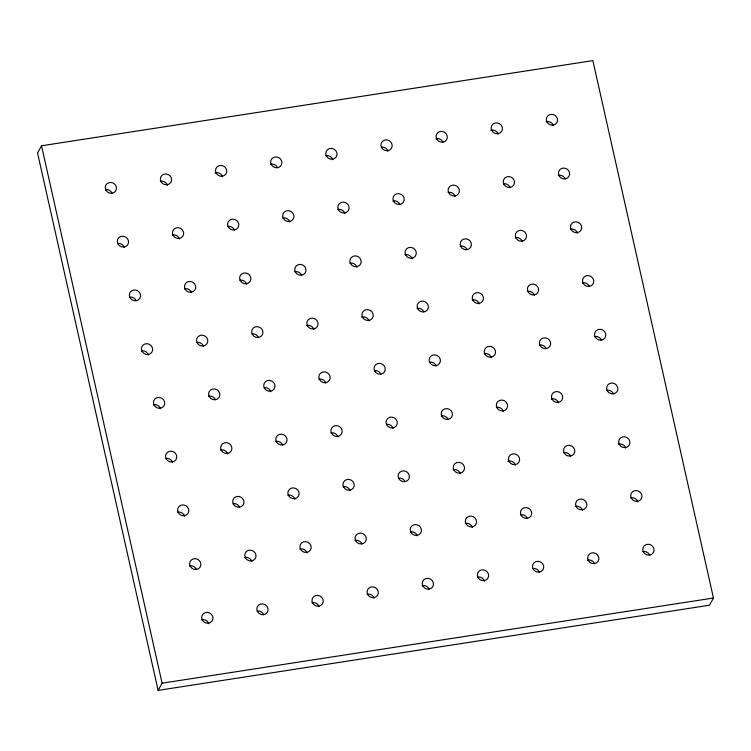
<?xml version="1.0" encoding="UTF-8"?>
<svg xmlns="http://www.w3.org/2000/svg" width="751" height="751" viewBox="0 0 751 751"><rect width="100%" height="100%" fill="white"/><g stroke="black" fill="none" stroke-linecap="round" stroke-linejoin="round"><path stroke-width="1.13" d="M41.521 145.778L37.55 152.969L158.123 690.376L709.479 605.222L713.45 598.031L592.877 60.624L41.521 145.778L162.094 683.185L158.123 690.376M162.094 683.185L713.45 598.031M201.653 619.735A5.726 5.351 28.9 0 1 208.731 623.677M189.599 565.991A5.726 5.351 28.9 0 1 196.499 569.455M177.546 512.248A5.726 5.351 28.9 0 1 184.624 516.2M141.376 351.027A5.726 5.351 28.9 0 1 148.454 354.97M153.429 404.77A5.726 5.351 28.9 0 1 160.507 408.713M165.483 458.514A5.726 5.351 28.9 0 1 172.561 462.456M129.313 297.283A5.726 5.351 28.9 0 1 136.213 300.747M117.747 243.446A5.726 5.351 28.9 0 1 124.337 247.492M105.694 189.703A5.726 5.351 28.9 0 1 112.096 193.27M160.339 181.291A5.726 5.351 28.9 0 1 167.417 185.234M172.392 235.035A5.726 5.351 28.9 0 1 179.47 238.978M184.455 288.769A5.726 5.351 28.9 0 1 191.533 292.721M220.625 449.999A5.726 5.351 28.9 0 1 227.703 453.942M208.562 396.256A5.726 5.351 28.9 0 1 215.462 399.71M196.509 342.512A5.726 5.351 28.9 0 1 203.587 346.455M233.167 503.639A5.726 5.351 28.9 0 1 239.578 507.197M244.244 557.627A5.726 5.351 28.9 0 1 251.81 561.419M257.283 611.117A5.726 5.351 28.9 0 1 263.695 614.675M367.061 594.191A5.726 5.351 28.9 0 1 374.148 598.134M355.007 540.448A5.726 5.351 28.9 0 1 361.907 543.902M342.954 486.704A5.726 5.351 28.9 0 1 350.032 490.647M306.784 325.483A5.726 5.351 28.9 0 1 313.862 329.426M318.837 379.227A5.726 5.351 28.9 0 1 325.915 383.17M330.891 432.961A5.726 5.351 28.9 0 1 337.969 436.913M294.721 271.74A5.726 5.351 28.9 0 1 301.62 275.204M282.667 217.997A5.726 5.351 28.9 0 1 289.745 221.949M270.613 164.262A5.726 5.351 28.9 0 1 277.504 167.717M214.983 172.918A5.726 5.351 28.9 0 1 222.549 176.72M228.022 226.417A5.726 5.351 28.9 0 1 234.425 229.975M240.076 280.161A5.726 5.351 28.9 0 1 246.666 284.197M275.758 441.475A5.726 5.351 28.9 0 1 282.658 444.939M264.192 387.638A5.726 5.351 28.9 0 1 270.782 391.684M252.139 333.895A5.726 5.351 28.9 0 1 258.541 337.462M287.811 495.219A5.726 5.351 28.9 0 1 294.89 499.162M299.874 548.962A5.726 5.351 28.9 0 1 306.952 552.905M311.928 602.706A5.726 5.351 28.9 0 1 319.006 606.648M532.966 568.545A5.726 5.351 28.9 0 1 539.556 572.581M520.903 514.801A5.726 5.351 28.9 0 1 527.315 518.359M507.864 461.302A5.726 5.351 28.9 0 1 515.439 465.104M472.191 299.931A5.726 5.351 28.9 0 1 479.269 303.883M484.245 353.674A5.726 5.351 28.9 0 1 491.323 357.617M496.298 407.417A5.726 5.351 28.9 0 1 503.377 411.36M460.128 246.197A5.726 5.351 28.9 0 1 467.028 249.651M448.075 192.453A5.726 5.351 28.9 0 1 455.153 196.396M436.021 138.71A5.726 5.351 28.9 0 1 442.912 142.174M490.656 130.345A5.726 5.351 28.9 0 1 498.232 134.138M503.705 183.835A5.726 5.351 28.9 0 1 510.286 187.881M515.27 237.682A5.726 5.351 28.9 0 1 522.349 241.625M551.441 398.903A5.726 5.351 28.9 0 1 558.519 402.846M539.378 345.16A5.726 5.351 28.9 0 1 546.277 348.624M527.812 291.322A5.726 5.351 28.9 0 1 534.402 295.368M563.494 452.646A5.726 5.351 28.9 0 1 570.394 456.101M575.548 506.381A5.726 5.351 28.9 0 1 582.635 510.333M587.611 560.124A5.726 5.351 28.9 0 1 594.51 563.588M477.336 577.153A5.726 5.351 28.9 0 1 484.414 581.105M465.282 523.419A5.726 5.351 28.9 0 1 472.36 527.362M453.219 469.675A5.726 5.351 28.9 0 1 460.297 473.618M417.049 308.454A5.726 5.351 28.9 0 1 423.949 311.909M429.112 362.189A5.726 5.351 28.9 0 1 436.19 366.141M441.166 415.932A5.726 5.351 28.9 0 1 448.065 419.396M404.996 254.711A5.726 5.351 28.9 0 1 412.074 258.654M392.942 200.968A5.726 5.351 28.9 0 1 399.832 204.432M381.367 147.13A5.726 5.351 28.9 0 1 387.957 151.176M325.746 155.739A5.726 5.351 28.9 0 1 332.824 159.691M337.8 209.482A5.726 5.351 28.9 0 1 344.878 213.425M349.863 263.225A5.726 5.351 28.9 0 1 356.941 267.168M386.521 424.353A5.726 5.351 28.9 0 1 393.111 428.389M374.467 370.609A5.726 5.351 28.9 0 1 380.87 374.167M361.419 317.11A5.726 5.351 28.9 0 1 368.994 320.912M398.574 478.087A5.726 5.351 28.9 0 1 404.986 481.654M410.637 531.83A5.726 5.351 28.9 0 1 417.227 535.876M422.203 585.667A5.726 5.351 28.9 0 1 429.103 589.131M642.743 551.61A5.726 5.351 28.9 0 1 649.822 555.552M630.69 497.866A5.726 5.351 28.9 0 1 637.768 501.809M618.627 444.123A5.726 5.351 28.9 0 1 625.714 448.075M582.457 282.902A5.726 5.351 28.9 0 1 589.357 286.366M594.52 336.645A5.726 5.351 28.9 0 1 601.598 340.588M606.573 390.389A5.726 5.351 28.9 0 1 613.473 393.843M570.403 229.158A5.726 5.351 28.9 0 1 577.481 233.11M558.35 175.424A5.726 5.351 28.9 0 1 565.24 178.879M546.287 121.681A5.726 5.351 28.9 0 1 553.365 125.624M202.31 620.035A5.726 5.351 28.9 0 0 212.073 621.021A5.726 5.351 28.9 0 0 207.586 612.403A5.726 5.351 28.9 0 0 202.31 620.035M190.256 566.292A5.726 5.351 28.9 0 0 200.019 567.277A5.726 5.351 28.9 0 0 195.532 558.669A5.726 5.351 28.9 0 0 190.256 566.292M178.194 512.548A5.726 5.351 28.9 0 0 187.957 513.534A5.726 5.351 28.9 0 0 183.469 504.925A5.726 5.351 28.9 0 0 178.194 512.548M142.023 351.327A5.726 5.351 28.9 0 0 151.786 352.313A5.726 5.351 28.9 0 0 147.299 343.705A5.726 5.351 28.9 0 0 142.023 351.327M154.077 405.071A5.726 5.351 28.9 0 0 163.849 406.056A5.726 5.351 28.9 0 0 159.353 397.439A5.726 5.351 28.9 0 0 154.077 405.071M166.14 458.805A5.726 5.351 28.9 0 0 175.903 459.79A5.726 5.351 28.9 0 0 171.416 451.182A5.726 5.351 28.9 0 0 166.14 458.805M129.97 297.584A5.726 5.351 28.9 0 0 139.733 298.569A5.726 5.351 28.9 0 0 135.246 289.961A5.726 5.351 28.9 0 0 129.97 297.584M117.907 243.84A5.726 5.351 28.9 0 0 127.679 244.826A5.726 5.351 28.9 0 0 123.183 236.218A5.726 5.351 28.9 0 0 117.907 243.84M105.853 190.106A5.726 5.351 28.9 0 0 115.616 191.092A5.726 5.351 28.9 0 0 111.129 182.474A5.726 5.351 28.9 0 0 105.853 190.106M160.986 181.592A5.726 5.351 28.9 0 0 170.759 182.568A5.726 5.351 28.9 0 0 166.262 173.96A5.726 5.351 28.9 0 0 160.986 181.592M173.049 235.326A5.726 5.351 28.9 0 0 182.812 236.312A5.726 5.351 28.9 0 0 178.325 227.703A5.726 5.351 28.9 0 0 173.049 235.326M185.103 289.069A5.726 5.351 28.9 0 0 194.866 290.055A5.726 5.351 28.9 0 0 190.379 281.447A5.726 5.351 28.9 0 0 185.103 289.069M221.273 450.29A5.726 5.351 28.9 0 0 231.036 451.276A5.726 5.351 28.9 0 0 226.549 442.668A5.726 5.351 28.9 0 0 221.273 450.29M209.219 396.556A5.726 5.351 28.9 0 0 218.982 397.532A5.726 5.351 28.9 0 0 214.495 388.924A5.726 5.351 28.9 0 0 209.219 396.556M197.156 342.813A5.726 5.351 28.9 0 0 206.929 343.798A5.726 5.351 28.9 0 0 202.432 335.19A5.726 5.351 28.9 0 0 197.156 342.813M233.326 504.034A5.726 5.351 28.9 0 0 243.099 505.019A5.726 5.351 28.9 0 0 238.611 496.411A5.726 5.351 28.9 0 0 233.326 504.034M245.389 557.777A5.726 5.351 28.9 0 0 255.152 558.763A5.726 5.351 28.9 0 0 250.665 550.154A5.726 5.351 28.9 0 0 245.389 557.777M257.443 611.521A5.726 5.351 28.9 0 0 267.206 612.497A5.726 5.351 28.9 0 0 262.719 603.888A5.726 5.351 28.9 0 0 257.443 611.521M367.718 594.482A5.726 5.351 28.9 0 0 377.481 595.468A5.726 5.351 28.9 0 0 372.994 586.86A5.726 5.351 28.9 0 0 367.718 594.482M355.664 540.748A5.726 5.351 28.9 0 0 365.427 541.724A5.726 5.351 28.9 0 0 360.94 533.116A5.726 5.351 28.9 0 0 355.664 540.748M343.601 487.005A5.726 5.351 28.9 0 0 353.364 487.99A5.726 5.351 28.9 0 0 348.877 479.382A5.726 5.351 28.9 0 0 343.601 487.005M307.431 325.784A5.726 5.351 28.9 0 0 317.194 326.76A5.726 5.351 28.9 0 0 312.707 318.152A5.726 5.351 28.9 0 0 307.431 325.784M319.485 379.518A5.726 5.351 28.9 0 0 329.257 380.504A5.726 5.351 28.9 0 0 324.77 371.895A5.726 5.351 28.9 0 0 319.485 379.518M331.548 433.261A5.726 5.351 28.9 0 0 341.311 434.247A5.726 5.351 28.9 0 0 336.824 425.639A5.726 5.351 28.9 0 0 331.548 433.261M295.378 272.04A5.726 5.351 28.9 0 0 305.141 273.026A5.726 5.351 28.9 0 0 300.653 264.418A5.726 5.351 28.9 0 0 295.378 272.04M283.315 218.297A5.726 5.351 28.9 0 0 293.087 219.283A5.726 5.351 28.9 0 0 288.591 210.674A5.726 5.351 28.9 0 0 283.315 218.297M271.261 164.553A5.726 5.351 28.9 0 0 281.024 165.539A5.726 5.351 28.9 0 0 276.537 156.931A5.726 5.351 28.9 0 0 271.261 164.553M216.128 173.068A5.726 5.351 28.9 0 0 225.891 174.054A5.726 5.351 28.9 0 0 221.404 165.445A5.726 5.351 28.9 0 0 216.128 173.068M228.182 226.811A5.726 5.351 28.9 0 0 237.945 227.797A5.726 5.351 28.9 0 0 233.458 219.189A5.726 5.351 28.9 0 0 228.182 226.811M240.236 280.555A5.726 5.351 28.9 0 0 250.008 281.541A5.726 5.351 28.9 0 0 245.511 272.932A5.726 5.351 28.9 0 0 240.236 280.555M276.406 441.776A5.726 5.351 28.9 0 0 286.178 442.761A5.726 5.351 28.9 0 0 281.691 434.153A5.726 5.351 28.9 0 0 276.406 441.776M264.352 388.032A5.726 5.351 28.9 0 0 274.115 389.018A5.726 5.351 28.9 0 0 269.628 380.41A5.726 5.351 28.9 0 0 264.352 388.032M252.298 334.298A5.726 5.351 28.9 0 0 262.061 335.284A5.726 5.351 28.9 0 0 257.574 326.666A5.726 5.351 28.9 0 0 252.298 334.298M288.468 495.519A5.726 5.351 28.9 0 0 298.231 496.505A5.726 5.351 28.9 0 0 293.744 487.897A5.726 5.351 28.9 0 0 288.468 495.519M300.522 549.263A5.726 5.351 28.9 0 0 310.285 550.248A5.726 5.351 28.9 0 0 305.798 541.631A5.726 5.351 28.9 0 0 300.522 549.263M312.585 602.997A5.726 5.351 28.9 0 0 322.348 603.982A5.726 5.351 28.9 0 0 317.861 595.374A5.726 5.351 28.9 0 0 312.585 602.997M533.126 568.939A5.726 5.351 28.9 0 0 542.889 569.925A5.726 5.351 28.9 0 0 538.401 561.316A5.726 5.351 28.9 0 0 533.126 568.939M521.072 515.195A5.726 5.351 28.9 0 0 530.835 516.181A5.726 5.351 28.9 0 0 526.348 507.573A5.726 5.351 28.9 0 0 521.072 515.195M509.009 461.452A5.726 5.351 28.9 0 0 518.772 462.438A5.726 5.351 28.9 0 0 514.285 453.829A5.726 5.351 28.9 0 0 509.009 461.452M472.839 300.231A5.726 5.351 28.9 0 0 482.602 301.217A5.726 5.351 28.9 0 0 478.115 292.608A5.726 5.351 28.9 0 0 472.839 300.231M484.902 353.974A5.726 5.351 28.9 0 0 494.665 354.96A5.726 5.351 28.9 0 0 490.178 346.352A5.726 5.351 28.9 0 0 484.902 353.974M496.955 407.718A5.726 5.351 28.9 0 0 506.718 408.704A5.726 5.351 28.9 0 0 502.231 400.086A5.726 5.351 28.9 0 0 496.955 407.718M460.785 246.488A5.726 5.351 28.9 0 0 470.548 247.473A5.726 5.351 28.9 0 0 466.061 238.865A5.726 5.351 28.9 0 0 460.785 246.488M448.722 192.754A5.726 5.351 28.9 0 0 458.495 193.739A5.726 5.351 28.9 0 0 453.998 185.121A5.726 5.351 28.9 0 0 448.722 192.754M436.669 139.01A5.726 5.351 28.9 0 0 446.432 139.996A5.726 5.351 28.9 0 0 441.945 131.387A5.726 5.351 28.9 0 0 436.669 139.01M491.802 130.496A5.726 5.351 28.9 0 0 501.574 131.481A5.726 5.351 28.9 0 0 497.078 122.873A5.726 5.351 28.9 0 0 491.802 130.496M503.865 184.239A5.726 5.351 28.9 0 0 513.628 185.215A5.726 5.351 28.9 0 0 509.14 176.607A5.726 5.351 28.9 0 0 503.865 184.239M515.918 237.973A5.726 5.351 28.9 0 0 525.681 238.959A5.726 5.351 28.9 0 0 521.194 230.35A5.726 5.351 28.9 0 0 515.918 237.973M552.088 399.203A5.726 5.351 28.9 0 0 561.851 400.18A5.726 5.351 28.9 0 0 557.364 391.571A5.726 5.351 28.9 0 0 552.088 399.203M540.035 345.46A5.726 5.351 28.9 0 0 549.798 346.446A5.726 5.351 28.9 0 0 545.31 337.837A5.726 5.351 28.9 0 0 540.035 345.46M527.981 291.717A5.726 5.351 28.9 0 0 537.744 292.702A5.726 5.351 28.9 0 0 533.257 284.094A5.726 5.351 28.9 0 0 527.981 291.717M564.151 452.937A5.726 5.351 28.9 0 0 573.914 453.923A5.726 5.351 28.9 0 0 569.427 445.315A5.726 5.351 28.9 0 0 564.151 452.937M576.205 506.681A5.726 5.351 28.9 0 0 585.968 507.667A5.726 5.351 28.9 0 0 581.481 499.058A5.726 5.351 28.9 0 0 576.205 506.681M588.258 560.424A5.726 5.351 28.9 0 0 598.031 561.41A5.726 5.351 28.9 0 0 593.534 552.802A5.726 5.351 28.9 0 0 588.258 560.424M477.993 577.453A5.726 5.351 28.9 0 0 487.756 578.439A5.726 5.351 28.9 0 0 483.268 569.831A5.726 5.351 28.9 0 0 477.993 577.453M465.93 523.71A5.726 5.351 28.9 0 0 475.693 524.696A5.726 5.351 28.9 0 0 471.206 516.087A5.726 5.351 28.9 0 0 465.93 523.71M453.876 469.976A5.726 5.351 28.9 0 0 463.639 470.952A5.726 5.351 28.9 0 0 459.152 462.344A5.726 5.351 28.9 0 0 453.876 469.976M417.706 308.745A5.726 5.351 28.9 0 0 427.469 309.731A5.726 5.351 28.9 0 0 422.982 301.123A5.726 5.351 28.9 0 0 417.706 308.745M429.76 362.489A5.726 5.351 28.9 0 0 439.523 363.475A5.726 5.351 28.9 0 0 435.036 354.866A5.726 5.351 28.9 0 0 429.76 362.489M441.823 416.232A5.726 5.351 28.9 0 0 451.586 417.218A5.726 5.351 28.9 0 0 447.098 408.61A5.726 5.351 28.9 0 0 441.823 416.232M405.643 255.011A5.726 5.351 28.9 0 0 415.416 255.988A5.726 5.351 28.9 0 0 410.919 247.379A5.726 5.351 28.9 0 0 405.643 255.011M393.59 201.268A5.726 5.351 28.9 0 0 403.353 202.254A5.726 5.351 28.9 0 0 398.865 193.645A5.726 5.351 28.9 0 0 393.59 201.268M381.536 147.525A5.726 5.351 28.9 0 0 391.299 148.51A5.726 5.351 28.9 0 0 386.812 139.902A5.726 5.351 28.9 0 0 381.536 147.525M326.394 156.039A5.726 5.351 28.9 0 0 336.166 157.025A5.726 5.351 28.9 0 0 331.67 148.416A5.726 5.351 28.9 0 0 326.394 156.039M338.457 209.782A5.726 5.351 28.9 0 0 348.22 210.768A5.726 5.351 28.9 0 0 343.733 202.16A5.726 5.351 28.9 0 0 338.457 209.782M350.51 263.526A5.726 5.351 28.9 0 0 360.273 264.512A5.726 5.351 28.9 0 0 355.786 255.894A5.726 5.351 28.9 0 0 350.51 263.526M386.681 424.747A5.726 5.351 28.9 0 0 396.444 425.733A5.726 5.351 28.9 0 0 391.956 417.124A5.726 5.351 28.9 0 0 386.681 424.747M374.627 371.003A5.726 5.351 28.9 0 0 384.39 371.989A5.726 5.351 28.9 0 0 379.903 363.381A5.726 5.351 28.9 0 0 374.627 371.003M362.564 317.26A5.726 5.351 28.9 0 0 372.336 318.246A5.726 5.351 28.9 0 0 367.84 309.637A5.726 5.351 28.9 0 0 362.564 317.26M398.743 478.49A5.726 5.351 28.9 0 0 408.506 479.476A5.726 5.351 28.9 0 0 404.019 470.858A5.726 5.351 28.9 0 0 398.743 478.49M410.797 532.224A5.726 5.351 28.9 0 0 420.56 533.21A5.726 5.351 28.9 0 0 416.073 524.602A5.726 5.351 28.9 0 0 410.797 532.224M422.851 585.968A5.726 5.351 28.9 0 0 432.614 586.953A5.726 5.351 28.9 0 0 428.126 578.345A5.726 5.351 28.9 0 0 422.851 585.968M643.4 551.91A5.726 5.351 28.9 0 0 653.163 552.896A5.726 5.351 28.9 0 0 648.676 544.278A5.726 5.351 28.9 0 0 643.4 551.91M631.338 498.166A5.726 5.351 28.9 0 0 641.11 499.152A5.726 5.351 28.9 0 0 636.613 490.544A5.726 5.351 28.9 0 0 631.338 498.166M619.284 444.423A5.726 5.351 28.9 0 0 629.047 445.409A5.726 5.351 28.9 0 0 624.56 436.8A5.726 5.351 28.9 0 0 619.284 444.423M583.114 283.202A5.726 5.351 28.9 0 0 592.877 284.188A5.726 5.351 28.9 0 0 588.39 275.579A5.726 5.351 28.9 0 0 583.114 283.202M595.168 336.946A5.726 5.351 28.9 0 0 604.93 337.931A5.726 5.351 28.9 0 0 600.443 329.313A5.726 5.351 28.9 0 0 595.168 336.946M607.23 390.68A5.726 5.351 28.9 0 0 616.993 391.665A5.726 5.351 28.9 0 0 612.506 383.057A5.726 5.351 28.9 0 0 607.23 390.68M571.051 229.459A5.726 5.351 28.9 0 0 580.823 230.444A5.726 5.351 28.9 0 0 576.336 221.836A5.726 5.351 28.9 0 0 571.051 229.459M558.997 175.715A5.726 5.351 28.9 0 0 568.76 176.701A5.726 5.351 28.9 0 0 564.273 168.093A5.726 5.351 28.9 0 0 558.997 175.715M546.944 121.981A5.726 5.351 28.9 0 0 556.707 122.967A5.726 5.351 28.9 0 0 552.22 114.349A5.726 5.351 28.9 0 0 546.944 121.981"/></g></svg>
